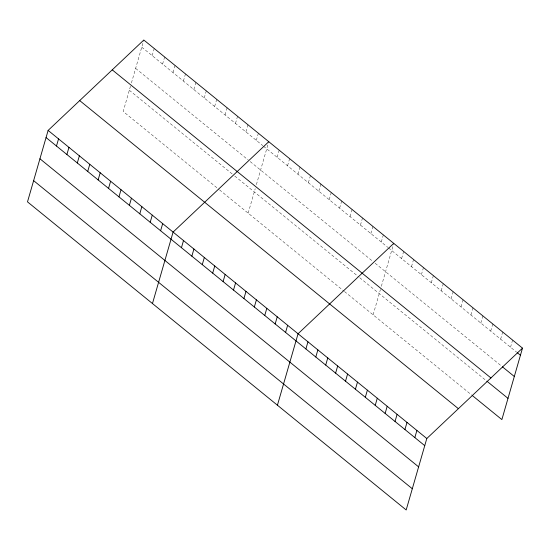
<?xml version="1.0" encoding="UTF-8"?>
<svg xmlns="http://www.w3.org/2000/svg" width="550" height="550" viewBox="0 0 550 550"><rect width="100%" height="100%" fill="white"/><g stroke="black" fill="none" stroke-linecap="round" stroke-linejoin="round"><path stroke-width="0.41" stroke-dasharray="2.75 2.06" d="M130.488 86.213L123.193 111.485L218.866 189.331M131.422 82.974L143.818 40.033M152.171 55.639L154.234 48.503M162.587 64.116L164.642 56.973M172.996 72.586L175.058 65.45M183.411 81.056L185.474 73.92M193.827 89.533L195.889 82.39M204.242 98.003L206.298 90.867M214.651 106.48L216.714 99.337M225.067 114.95L227.129 107.814M235.482 123.42L237.545 116.284M245.898 131.897L247.954 124.754M256.307 140.367L258.369 133.231M248.16 213.159L255.221 188.698M256.389 184.642L268.551 142.498M277.138 157.314L279.194 150.178M287.547 165.784L289.609 158.647M297.962 174.261L300.025 167.118M308.378 182.731L310.441 175.594M318.794 191.201L320.849 184.064M329.202 199.678L331.265 192.541M339.618 208.147L341.681 201.011M350.034 216.624L352.096 209.481M360.449 225.094L362.505 217.958M370.858 233.564L372.921 226.428M381.274 242.041L383.336 234.898M373.12 314.834L380.421 289.554M381.356 286.316L393.518 244.166M401.589 258.569L403.652 251.433M411.496 266.626L413.559 259.49M421.403 274.684L423.459 267.548M431.303 282.741L433.366 275.605M441.21 290.799L443.266 283.663M451.11 298.863L453.172 291.72M461.017 306.921L463.079 299.778M470.917 314.978L472.979 307.835M480.824 323.036L482.886 315.893M490.731 331.093L492.786 323.957M500.631 339.151L502.693 332.014M510.538 347.208L512.593 340.072M141.756 47.169L262.817 145.661M263.471 146.19L387.784 247.335M388.431 247.864L516.477 352.041M135.63 68.392L248.229 160.002M250.181 161.59L372.543 261.147M375.148 263.264L501.765 366.286M129.319 90.262L232.155 173.931M234.761 176.048L358.421 276.664M359.721 277.722L486.214 380.634M219.519 189.86L343.832 291.005M344.486 291.534L471.501 394.873"/><path stroke-width="0.82" d="M48.125 130.412L27.5 201.871L406.182 509.967L426.807 438.515L522.5 348.129L143.818 40.033L48.125 130.412L426.807 438.515M56.478 146.025L58.541 138.889M66.894 154.495L68.956 147.359M77.309 162.972L79.365 155.836M87.718 171.442L89.781 164.306M98.134 179.919L100.196 172.776M108.549 188.389L110.605 181.252M118.958 196.859L121.021 189.722M129.374 205.336L131.436 198.192M139.789 213.806L141.852 206.669M150.205 222.282L152.261 215.139M160.614 230.752L162.676 223.616M152.467 303.545L173.092 232.086L268.785 141.701M181.445 247.699L183.508 240.556M191.861 256.169L193.916 249.033M202.269 264.639L204.332 257.503M212.685 273.116L214.748 265.98M223.101 281.586L225.156 274.45M233.509 290.063L235.572 282.92M243.925 298.533L245.988 291.397M254.341 307.003L256.403 299.867M264.756 315.48L266.812 308.344M275.165 323.95L277.228 316.814M285.581 332.427L287.643 325.284M277.427 405.219L298.059 333.761L393.745 243.375M305.896 348.954L307.959 341.818M315.803 357.012L317.866 349.876M325.71 365.069L327.766 357.933M335.61 373.127L337.673 365.991M345.517 381.184L347.572 374.048M355.417 389.242L357.479 382.106M365.324 397.299L367.386 390.163M375.224 405.364L377.286 398.221M385.131 413.421L387.193 406.278M395.038 421.479L397.093 414.336M404.938 429.536L407 422.393M414.844 437.594L416.9 430.451M522.5 348.129L501.875 419.588L472.161 395.409M517.138 352.578L520.438 355.266M502.425 366.822L514.312 376.489M112.241 69.857L490.923 377.953M486.874 381.171L508.001 398.358M79.702 100.588L458.384 408.684M46.062 137.555L424.744 445.651M39.937 158.778L418.619 466.874M33.626 180.647L412.308 488.744"/></g></svg>
